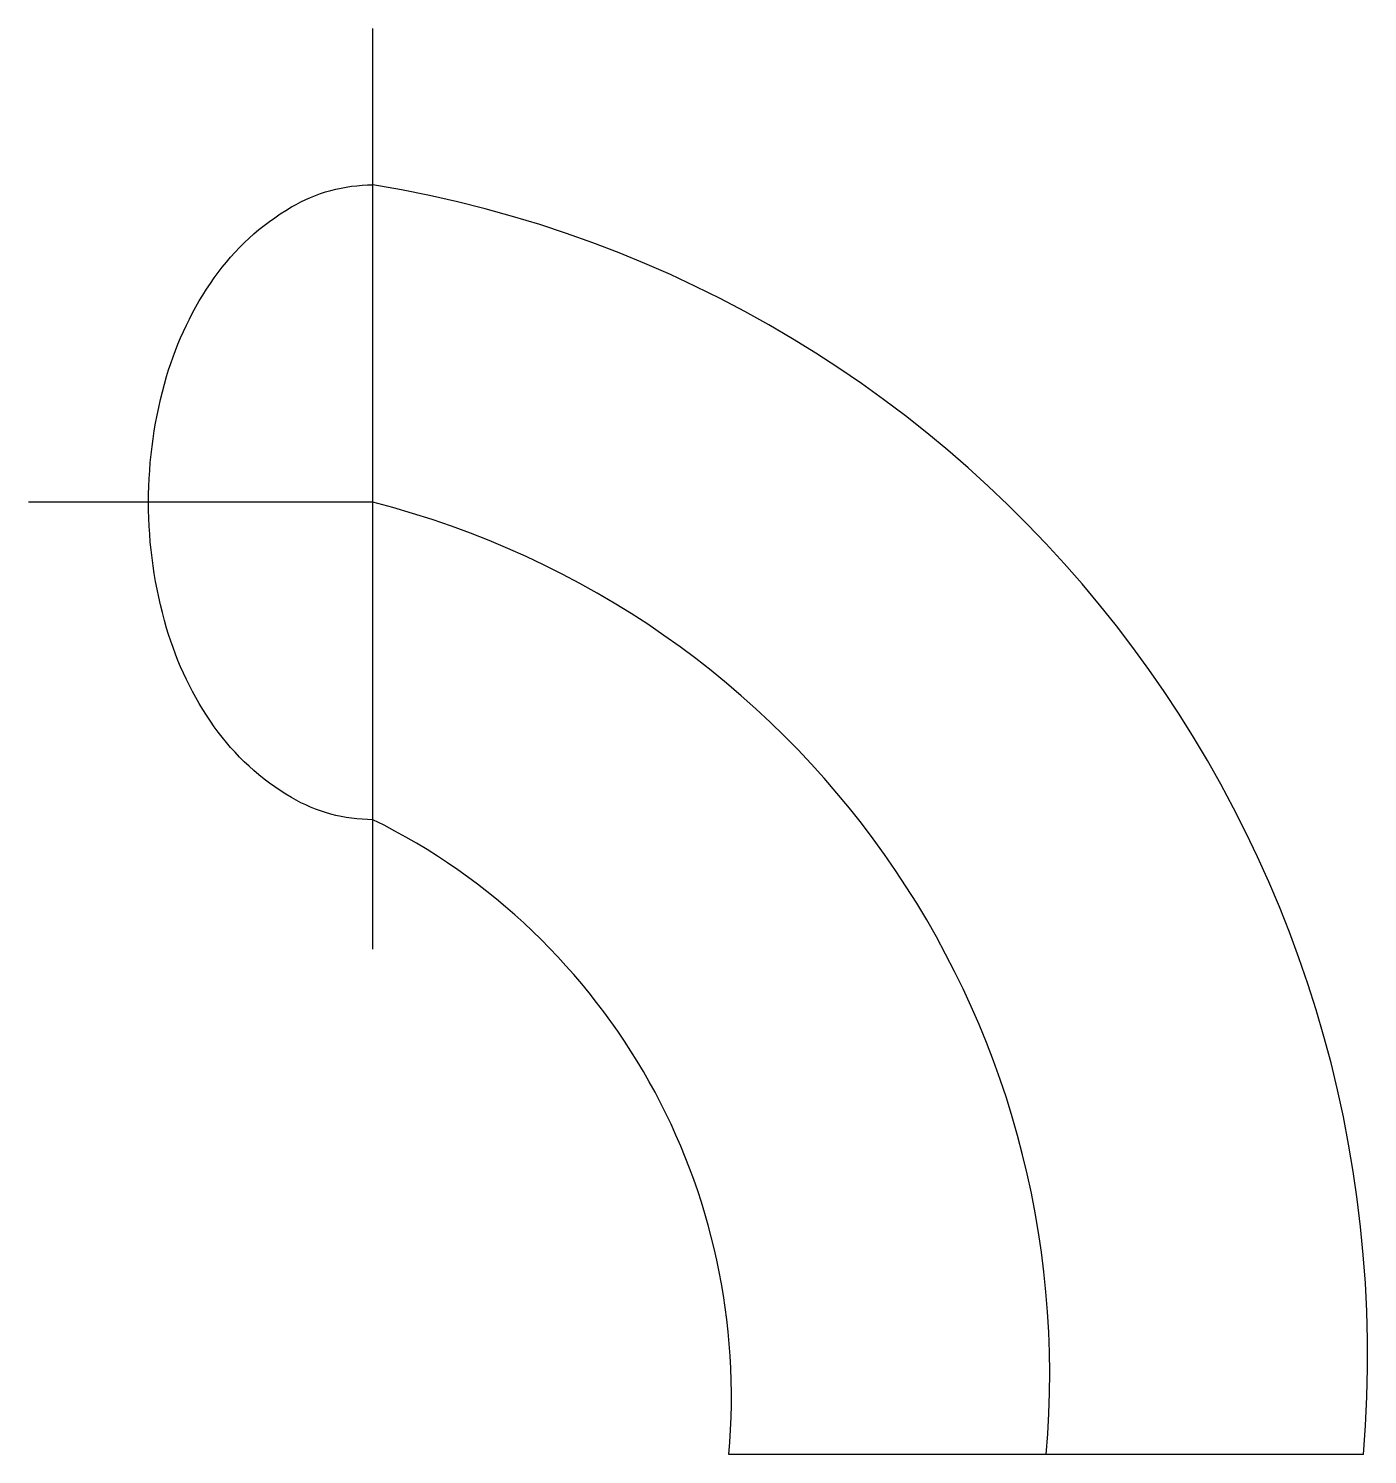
# Model space of a CAD drawing. Extents: x 13646 to 14396, y 8802 to 9601.
import ezdxf

# ---------------------------------------------------------------- set-up
doc = ezdxf.new("R2010")
doc.units = 0
doc.header["$LTSCALE"] = 240
doc.layers.get('0').update_dxf_attribs({"linetype": 'CONTINUOUS'})

msp = doc.modelspace()

# ---------------------------------------------------------------- linework, layer by layer
at = {"color": 0}
for p, q in [((13838.58, 9085.26), (13838.58, 9600.92)), ((13838.58, 9335.53), (13645.61, 9335.53)), ((14393.55, 8802.13), (14037.95, 8802.13))]:
    msp.add_line(p, q, dxfattribs=at)
msp.add_lwpolyline([(13838.58, 9157.73, -0.133259), (13792.92, 9170.12, -0.106757), (13749.69, 9209.81, -0.082826), (13722.97, 9265.1, -0.07135), (13712.86, 9335.53, -0.07135), (13722.97, 9405.97, -0.082826), (13749.69, 9461.26, -0.106757), (13792.92, 9500.95, -0.133259), (13838.58, 9513.33, -0.133259)], format="xyb", dxfattribs=at)
for centre, radius, start, end in [((13731.09, 8857.33), 664.76, 355.23753, 80.69437), ((13713.65, 8847.14), 504.12, 354.878, 75.65068), ((13679.33, 8834.76), 360.11, 354.80249, 63.75255)]:
    msp.add_arc(centre, radius, start, end, dxfattribs=at)

doc.saveas('drawing.dxf')
